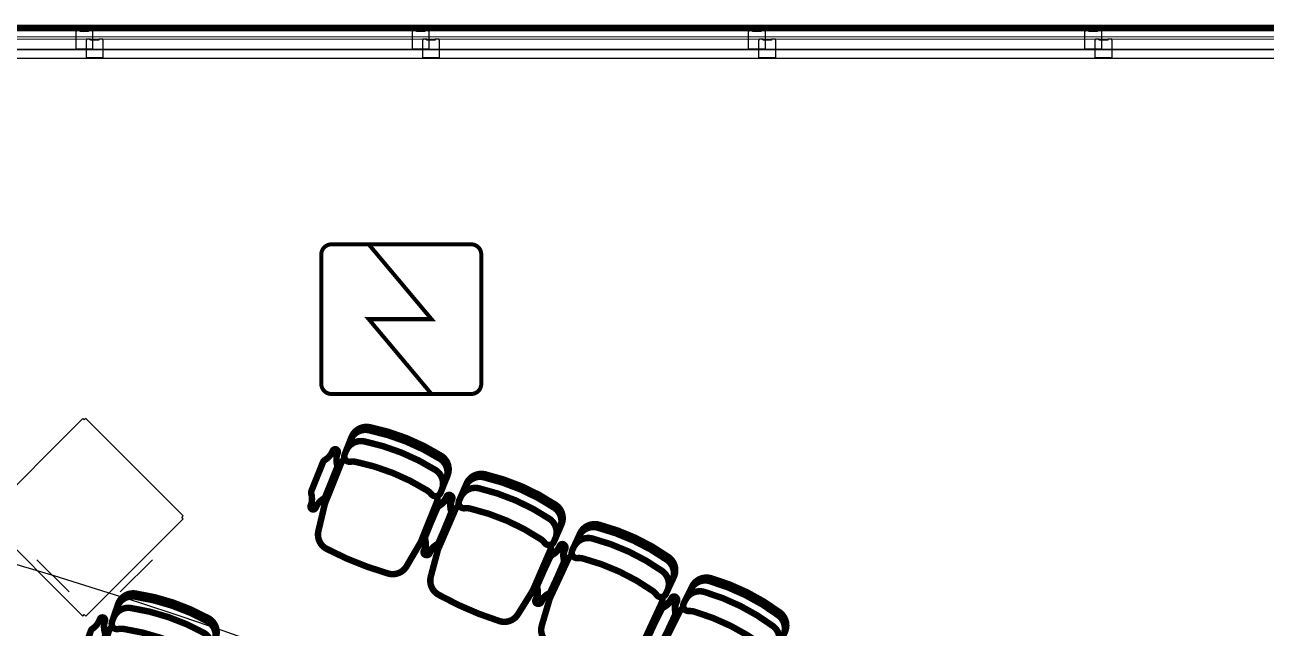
# Model space of a CAD drawing. Header units: metres. Extents: x -331 to 2982, y 362 to 2539.
# Drawn here: x 852.47 to 858.23, y 988.52 to 991.32 of the extents above; entities that cross this region are included whole.
import ezdxf

# ---------------------------------------------------------------- set-up
doc = ezdxf.new("R2010")
doc.units = ezdxf.units.M
doc.layers.get('0').update_dxf_attribs({"color": 251})
doc.layers.add('BASE', color=8, linetype='Continuous', lineweight=5)
for name, color, linetype in [('CX', 251, 'Continuous'), ('DET. FUMAÇA', 1, 'Continuous'), ('Est', 251, 'Continuous'), ('Pis', 251, 'Continuous'), ('Renato', 7, 'Continuous')]:
    doc.layers.add(name, color=color, linetype=linetype)

# ---------------------------------------------------------------- blocks, each defined once
blk = doc.blocks.new('XR_BL2_AND_MON-REV15$0$PERFIL_UNIT_ALCOA')
at = {"layer": 'CX', "color": 6}
for p, q in [((-21.3, 13.4), (-15.2, 13.4)), ((30.6, 13.4), (24.4, 13.4))]:
    blk.add_line(p, q, dxfattribs=at)
at = {"layer": 'CX'}
blk.add_lwpolyline([(-15.2, 19.2), (-15.2, 13.4), (-33.6, 13.4), (-33.6, 19.2), (-35.4, 19.2), (-35.4, 99.2), (44.6, 99.2), (44.6, 19.2), (42.9, 19.2), (42.9, 13.4), (24.4, 13.4), (24.4, 19.2)], close=True, dxfattribs=at)
blk = doc.blocks.new('XR_BL2_AND_MON-REV15$0$P_M')
at = {"layer": 'Est'}
blk.add_lwpolyline([(0.4596, -0.4313), (0.4525, -0.4243), (0.4596, -0.4172), (0.0071, 0.0354), (0, 0.0283), (-0.0071, 0.0354), (-0.4596, -0.4172), (-0.4525, -0.4243), (-0.4596, -0.4313), (-0.0071, -0.8839), (0, -0.8768), (0.0071, -0.8839)], close=True, dxfattribs=at)
blk = doc.blocks.new('XR_BL2_AND_MON-REV15$0$A$C10B331E6')
at = {"layer": 'BASE'}
for p, q in [((-0.1499, 0), (-0.1499, -9.3133, 2.33)), ((-0.06, 0, 197.496), (-0.06, -9.3133, 199.826)), ((-0.0499, 0, 179.8525), (-0.0499, -9.3133, 199.826))]:
    blk.add_line(p, q, dxfattribs=at)
at = {"layer": 'BASE', "linetype": 'ByBlock', "ltscale": 0.1, "xscale": -0.001000000000203727, "yscale": 0.001000000000203727, "zscale": 0.0009999999999763531, "rotation": 90}
for p in [(-0.0466, -3.1287), (-0.0466, -4.6912), (-0.0466, -6.2537), (-0.0466, -7.8162)]:
    blk.add_blockref('XR_BL2_AND_MON-REV15$0$PERFIL_UNIT_ALCOA', p, dxfattribs=at)
blk = doc.blocks.new('Detector de fumaça')
at = {"layer": 'DET. FUMAÇA', "linetype": 'Continuous', "lineweight": 15, "const_width": 0.0187}
blk.add_lwpolyline([(774.5995, 539.8158), (775.2491, 539.8158, -0.414214), (775.2958, 539.769), (775.2958, 539.1669, -0.414214), (775.2491, 539.1202), (774.5995, 539.1202, -0.414214), (774.5527, 539.1669), (774.5527, 539.769, -0.414214)], format="xyb", close=True, dxfattribs=at)
blk.add_lwpolyline([(774.773, 539.8158), (775.0645, 539.468), (774.773, 539.468), (775.0645, 539.1202)], dxfattribs=at)

msp = doc.modelspace()

# ---------------------------------------------------------------- hatches: boundary and pattern name
at = {"layer": 'Renato'}
h = msp.add_hatch(dxfattribs=at)
h.set_pattern_fill('ANSI32', color=256, scale=0.5, angle=135)
h.set_pattern_definition([(180, (839.86678, 988.55278), (-1e-17, -0.1875), []), (180, (839.80428, 988.61528), (-1e-17, -0.1875), [])])
h.paths.add_polyline_path([(852.3668, 988.5528), (856.5168, 988.5528), (856.5168, 983.2157), (852.3668, 983.2157)])

# ---------------------------------------------------------------- linework, layer by layer
at = {"lineweight": 0}
msp.add_lwpolyline([(830.51, 980.3648), (862.4472, 980.3648, 1.000162), (862.4486, 989.1047), (862.118, 989.1022), (862.118, 991.1173), (862.193, 991.1173), (862.193, 991.3073), (830.793, 991.3073), (830.793, 991.1173), (830.868, 991.1173), (830.868, 989.1048, 1.0398), (830.5074, 980.3647, 0.005135)], format="xyb", close=True, dxfattribs=at)
at = {"layer": 'Pis'}
for p, q in [((849.6096, 991.2971), (858.923, 991.2971)), ((849.6097, 991.3073), (858.923, 991.3073)), ((849.6096, 991.2073), (858.923, 991.2073)), ((858.923, 991.2073), (849.6097, 991.2073))]:
    msp.add_line(p, q, dxfattribs=at)
at = {"layer": 'Pis', "const_width": 0.03}
for points in [[(830.51, 980.3648), (862.4472, 980.3648, 1.000162), (862.4486, 989.1047), (862.118, 989.1022), (862.118, 991.1173), (862.193, 991.1173), (862.193, 991.3073), (830.793, 991.3073), (830.793, 991.1173), (830.868, 991.1173), (830.868, 989.1048, 1.0398), (830.5074, 980.3647, 0.005135)], [(854.0049, 989.2899, -0.08991), (854.336, 989.1571, -0.086278), (854.3551, 989.1399, 0.57735), (854.398, 989.1461), (854.4304, 989.2269, 0.36261), (854.4007, 989.3184, 0.08991), (854.0696, 989.4512, 0.36261), (853.9849, 989.4056), (853.9525, 989.3248, 0.57735), (853.9792, 989.2907, -0.086278)], [(853.8548, 989.1191, 0.164851), (853.8631, 989.1288), (853.9168, 989.2626, 0.164851), (853.9175, 989.2754, -0.162089), (853.9202, 989.3317, 1), (853.897, 989.341, -0.162089), (853.8601, 989.2984, 0.164851), (853.8518, 989.2887), (853.7981, 989.1549, 0.164851), (853.7974, 989.1421, -0.162089), (853.7947, 989.0858, 1), (853.8179, 989.0765, -0.162089)], [(854.5357, 989.0728, -0.08991), (854.8631, 988.9311, -0.086278), (854.8817, 988.9134, 0.57735), (854.9247, 988.9184), (854.9594, 988.9984, 0.36261), (854.9321, 989.0906, 0.08991), (854.6047, 989.2323, 0.36261), (854.5189, 989.189), (854.4842, 989.1091, 0.57735), (854.51, 989.0743, -0.086278)], [(854.381, 988.9061, 0.164851), (854.3896, 988.9156), (854.4469, 989.0479, 0.164851), (854.4479, 989.0607, -0.162089), (854.4522, 989.1169, 1), (854.4293, 989.1268, -0.162089), (854.3912, 989.0852, 0.164851), (854.3826, 989.0757), (854.3254, 988.9434, 0.164851), (854.3243, 988.9307, -0.162089), (854.32, 988.8745, 1), (854.343, 988.8645, -0.162089)], [(854.3272, 988.9427), (854.3808, 989.0765, -0.164851), (854.3892, 989.0862, 0.162089), (854.4261, 989.1288, -1), (854.4493, 989.1195, 0.162089), (854.4465, 989.0632, -0.164851), (854.4458, 989.0504), (854.3921, 988.9166, -0.164851), (854.3838, 988.9069, 0.162089), (854.3469, 988.8643, -1), (854.3237, 988.8736, 0.162089), (854.3265, 988.9299, -0.164851)], [(855.06, 988.8406, -0.08991), (855.3835, 988.6901, -0.086278), (855.4016, 988.6719, 0.57735), (855.4447, 988.6757), (855.4815, 988.7547, 0.36261), (855.4568, 988.8476, 0.08991), (855.1333, 988.9981, 0.36261), (855.0463, 988.9572), (855.0096, 988.8782, 0.57735), (855.0344, 988.8427, -0.086278)], [(854.9009, 988.6781, 0.164851), (854.9097, 988.6874), (854.9705, 988.8181, 0.164851), (854.9719, 988.8308, -0.162089), (854.9778, 988.8869, 1), (854.9551, 988.8974, -0.162089), (854.9159, 988.8569, 0.164851), (854.9071, 988.8476), (854.8463, 988.7169, 0.164851), (854.8449, 988.7042, -0.162089), (854.8391, 988.6481, 1), (854.8617, 988.6376, -0.162089)], [(854.8485, 988.717), (854.9057, 988.8493, -0.164851), (854.9143, 988.8588, 0.162089), (854.9524, 988.9004, -1), (854.9753, 988.8905, 0.162089), (854.971, 988.8343, -0.164851), (854.97, 988.8215), (854.9127, 988.6892, -0.164851), (854.9041, 988.6797, 0.162089), (854.8661, 988.6381, -1), (854.8431, 988.648, 0.162089), (854.8474, 988.7042, -0.164851)], [(855.5775, 988.5935, -0.08991), (855.8967, 988.4343, -0.086278), (855.9144, 988.4157, 0.57735), (855.9576, 988.4183), (855.9965, 988.4963, 0.36261), (855.9743, 988.5898, 0.08991), (855.655, 988.749, 0.36261), (855.5669, 988.7105), (855.5281, 988.6325, 0.57735), (855.5519, 988.5964, -0.086278)], [(852.9257, 988.5133, -0.08991), (853.2635, 988.3986, -0.086278), (853.2835, 988.3825, 0.57735), (853.326, 988.3909), (853.354, 988.4734, 0.36261), (853.3194, 988.5631, 0.08991), (852.9816, 988.6779, 0.36261), (852.8995, 988.6278), (852.8715, 988.5453, 0.57735), (852.9, 988.5127, -0.086278)], [(855.414, 988.4354, 0.164851), (855.4231, 988.4445), (855.4874, 988.5734, 0.164851), (855.4892, 988.5862, -0.162089), (855.4965, 988.642, 1), (855.4741, 988.6532, -0.162089), (855.4339, 988.6137, 0.164851), (855.4248, 988.6047), (855.3605, 988.4757, 0.164851), (855.3587, 988.463, -0.162089), (855.3514, 988.4071, 1), (855.3738, 988.3959, -0.162089)], [(855.3631, 988.4765), (855.4239, 988.6071, -0.164851), (855.4327, 988.6164, 0.162089), (855.4719, 988.657, -1), (855.4945, 988.6464, 0.162089), (855.4887, 988.5903, -0.164851), (855.4873, 988.5776), (855.4265, 988.4469, -0.164851), (855.4177, 988.4376, 0.162089), (855.3785, 988.3971, -1), (855.3559, 988.4076, 0.162089), (855.3617, 988.4637, -0.164851)], [(852.785, 988.3346, 0.164851), (852.7928, 988.3448), (852.8392, 988.4813, 0.164851), (852.8392, 988.4941, -0.162089), (852.8389, 988.5505, 1), (852.8153, 988.5585, -0.162089), (852.7807, 988.514, 0.164851), (852.7729, 988.5038), (852.7266, 988.3673, 0.164851), (852.7266, 988.3545, -0.162089), (852.7268, 988.2981, 1), (852.7505, 988.2901, -0.162089)]]:
    msp.add_lwpolyline(points, format="xyb", close=True, dxfattribs=at)
for points in [[(854.4248, 989.213, 0.36261), (854.3951, 989.3044, 0.08991), (854.064, 989.4373, 0.36261), (853.9793, 989.3917)], [(854.404, 989.161, 0.36261), (854.3742, 989.2524, 0.08991), (854.0431, 989.3853, 0.36261), (853.9585, 989.3397)], [(854.383, 989.1318, -0.149389), (854.3806, 989.1026), (854.3089, 988.9239, -0.03724), (854.3023, 988.9106), (854.2403, 988.8049, -0.342214), (854.155, 988.7707, -0.051556), (853.8687, 988.8856, -0.342214), (853.8306, 988.9692), (853.8589, 989.0885, -0.03724), (853.8634, 989.1026), (853.9351, 989.2813, -0.149389), (853.9534, 989.3041)], [(854.9534, 988.9846, 0.36261), (854.9262, 989.0768, 0.08991), (854.5988, 989.2185, 0.36261), (854.5129, 989.1753)], [(854.9311, 988.9332, 0.36261), (854.9039, 989.0254, 0.08991), (854.5765, 989.1671, 0.36261), (854.4906, 989.1239)], [(854.9094, 988.9045, -0.149389), (854.9062, 988.8755), (854.8297, 988.6988, -0.03724), (854.8228, 988.6856), (854.7579, 988.5816, -0.342214), (854.6717, 988.5497, -0.051556), (854.3886, 988.6723, -0.342214), (854.3528, 988.757), (854.3843, 988.8754, -0.03724), (854.3892, 988.8894), (854.4657, 989.0661, -0.149389), (854.4846, 989.0884)], [(855.4752, 988.7411, 0.36261), (855.4504, 988.834, 0.08991), (855.127, 988.9845, 0.36261), (855.04, 988.9436)], [(855.4515, 988.6903, 0.36261), (855.4268, 988.7832, 0.08991), (855.1034, 988.9337, 0.36261), (855.0164, 988.8928)], [(855.4291, 988.6622, -0.149389), (855.425, 988.6333), (855.3438, 988.4587, -0.03724), (855.3365, 988.4457), (855.2689, 988.3435, -0.342214), (855.1819, 988.314, -0.051556), (854.9022, 988.4442, -0.342214), (854.8687, 988.5298), (854.9033, 988.6473, -0.03724), (854.9086, 988.6612), (854.9898, 988.8358, -0.149389), (855.0094, 988.8575)], [(855.9648, 988.4327, 0.36261), (855.9426, 988.5263, 0.08991), (855.6233, 988.6855, 0.36261), (855.5352, 988.6469)], [(855.9898, 988.4829, 0.36261), (855.9676, 988.5764, 0.08991), (855.6483, 988.7356, 0.36261), (855.5602, 988.6971)], [(853.3492, 988.4592, 0.36261), (853.3146, 988.5489, 0.08991), (852.9768, 988.6637, 0.36261), (852.8947, 988.6136)], [(853.3312, 988.4062, 0.36261), (853.2966, 988.4959, 0.08991), (852.9587, 988.6106, 0.36261), (852.8767, 988.5605)], [(855.9416, 988.4053, -0.149389), (855.9367, 988.3764), (855.8508, 988.2041, -0.03724), (855.8432, 988.1914), (855.7729, 988.091, -0.342214), (855.6851, 988.0639, -0.051556), (855.409, 988.2015, -0.342214), (855.3778, 988.288), (855.4156, 988.4046, -0.03724), (855.4213, 988.4183), (855.5072, 988.5906, -0.149389), (855.5273, 988.6118)], [(853.3118, 988.3759, -0.149389), (853.3109, 988.3466), (853.249, 988.1643, -0.03724), (853.2432, 988.1506), (853.187, 988.0417, -0.342214), (853.1037, 988.003, -0.051556), (852.8116, 988.1022, -0.342214), (852.769, 988.1837), (852.7908, 988.3043, -0.03724), (852.7945, 988.3187), (852.8564, 988.501, -0.149389), (852.8735, 988.5247)]]:
    msp.add_lwpolyline(points, format="xyb", dxfattribs=at)
at = {"layer": 'Pis'}
msp.add_arc((846.6776, 969.4307), 19.2681, 54.11814, 90.15298, dxfattribs=at)
at = {"layer": 'Renato'}
msp.add_line((852.5229, 988.835, 195.166), (852.6729, 988.685, 195.166), dxfattribs=at)
for points in [[(846.541, 980.8155), (846.8703, 980.4862), (849.666, 980.4862), (849.666, 980.4411), (852.3742, 980.4411), (852.4147, 980.4391), (852.7917, 980.8148), (853.1676, 980.4389), (853.2079, 980.4412), (858.6668, 980.4412), (858.946, 980.7205), (858.946, 985.0012), (858.946, 985.0012), (860.8691, 985.0012), (860.8691, 988.9212), (859.3953, 988.9212), (859.0417, 988.5676), (858.6168, 988.9912), (858.971, 989.3455), (858.971, 991.1662), (849.6578, 991.1662), (849.6578, 991.0762), (846.611, 991.0762), (846.471, 991.0762)], [(853.0592, 988.835), (852.9092, 988.685)]]:
    msp.add_lwpolyline(points, dxfattribs=at)
msp.add_arc((846.541, 968.8074), 20.8513, 53.49254, 126.50745, dxfattribs=at)

# ---------------------------------------------------------------- block references
at = {"layer": 'DET. FUMAÇA', "linetype": 'Continuous', "lineweight": 0}
msp.add_blockref('Detector de fumaça', (79.2914, 450.4856), dxfattribs=at)
at = {"layer": 'Pis', "xscale": -0.001000000000203727, "yscale": 0.001000000000203727, "zscale": 0.0009999999999763531, "rotation": 180}
for p in [(852.7383, 991.3105), (854.3008, 991.3105), (855.8633, 991.3105), (857.4258, 991.3105)]:
    msp.add_blockref('XR_BL2_AND_MON-REV15$0$PERFIL_UNIT_ALCOA', p, dxfattribs=at)
at = {"layer": 'Pis', "rotation": 90}
msp.add_blockref('XR_BL2_AND_MON-REV15$0$P_M', (852.3187, 989.0323), dxfattribs=at)
at = {"layer": 'Renato', "rotation": 89.99999999999999}
msp.add_blockref('XR_BL2_AND_MON-REV15$0$A$C10B331E6', (849.6577, 991.3161, -179.8525), dxfattribs=at)

doc.saveas('drawing.dxf')
